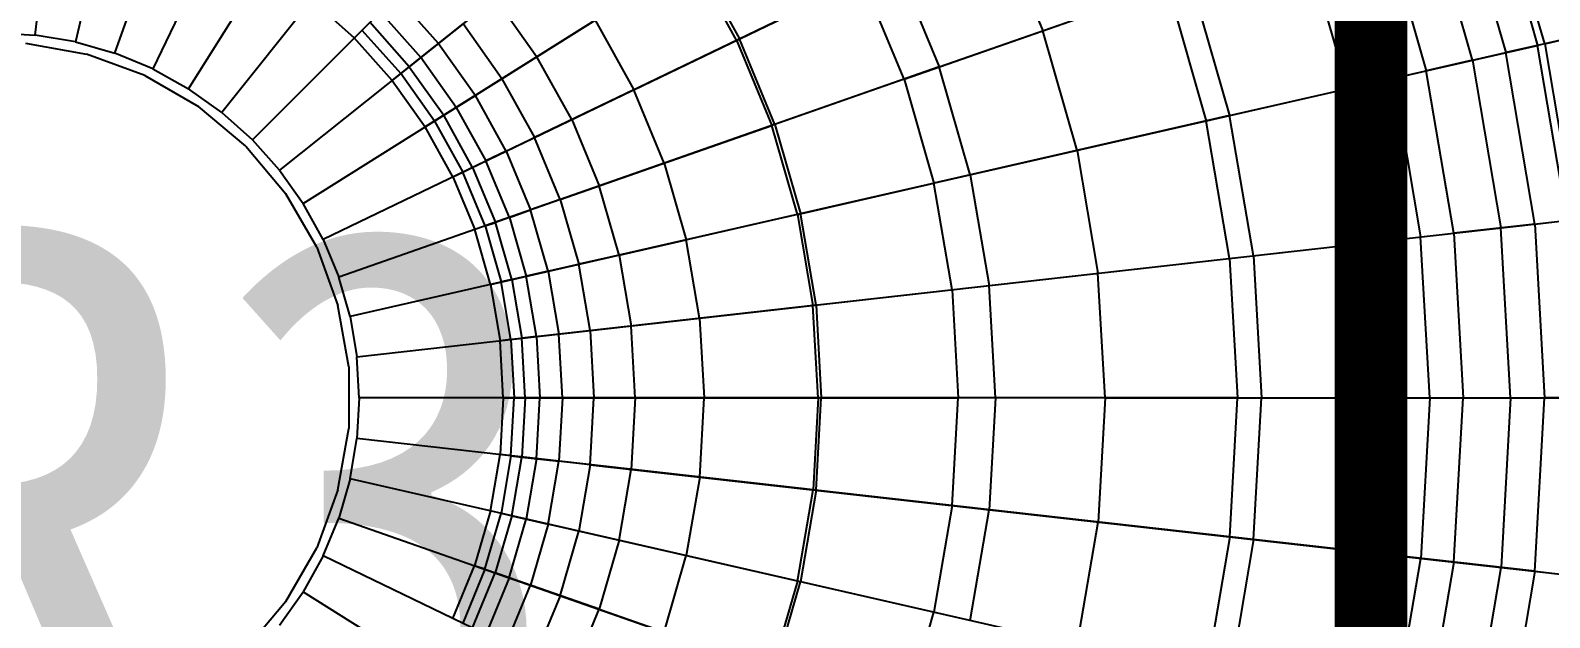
# Model space of a CAD drawing. Extents: x 11992 to 29481, y -6727 to 6811.
# Drawn here: x 18554.5 to 18762.8, y 750.5 to 830.9 of the extents above; entities that cross this region are included whole.
import ezdxf

# ---------------------------------------------------------------- set-up
doc = ezdxf.new("R2010")
doc.units = 0
doc.header["$MEASUREMENT"] = 0
doc.layers.get('0').update_dxf_attribs({"color": 8, "linetype": 'CONTINUOUS'})
doc.layers.add('zoylight 1灯带', color=1, linetype='CONTINUOUS', lineweight=30)
doc.layers.add('zoylight 3编号', color=7, linetype='CONTINUOUS')
doc.styles.add('TFB MS 3mm at 1 to 25', font='arial.ttf', dxfattribs={"height": 75})
doc.styles.add('XZC', font='SIMPLEX.SHX', dxfattribs={"width": 0.7, "bigfont": 'hztxt.shx'})
doc.linetypes.add('LED_LINE', pattern='A,12.7,-5.08,["LED",XZC,S=2.54,R=0,X=-2.54,Y=-1.27],-6.35', length=24.13)

msp = doc.modelspace()

# ---------------------------------------------------------------- linework, layer by layer
for p, q in [((18555.21, 830.28, -1620.33), (18572.15, 980.64, -1615.12)), ((18566.13, 827.79, -1620.33), (18616.11, 970.64, -1615.12)), ((18685.52, 951.02, -1604.58), (18580.79, 819.69, -1620.33)), ((18576.21, 822.93, -1620.33), (18650.85, 941.72, -1617.68)), ((18623.54, 934.11, -1619.67), (18571.31, 825.64, -1620.33)), ((18580.15, 914.37, -1620.33), (18560.74, 829.34, -1620.33)), ((18670.11, 901.09, -1619.67), (18584.97, 815.95, -1620.33)), ((18637.26, 822.8, -1646.7), (18773.5, 888.41, -1591.83)), ((18682.83, 886.83, -1619.67), (18588.7, 811.77, -1620.33)), ((18591.95, 807.2, -1620.33), (18710.73, 881.84, -1617.68)), ((18703.13, 854.52, -1619.67), (18594.66, 802.29, -1620.33)), ((18754.43, 852.26, -1615.66), (18761.15, 828.88, -1615.66)), ((18762.13, 829.1, -1604.58), (18755.38, 852.6, -1604.58)), ((18604.14, 824.08, -1670.43), (18638.23, 851.27, -2440.36)), ((18750.21, 850.79, -1609.56), (18756.79, 827.89, -1609.56)), ((18679.14, 825.92, -1620.33), (18745.81, 849.25, -1612.74)), ((18752.24, 826.85, -1612.74), (18745.81, 849.25, -1612.74)), ((18674.32, 824.23, -1637.01), (18735.35, 845.59, -1621.49)), ((18686.79, 846.65, -1632.14), (18693.33, 830.89, -1632.14)), ((18741.43, 824.38, -1621.49), (18735.35, 845.59, -1621.49)), ((18739.66, 847.1, -1615.12), (18745.89, 825.4, -1615.12)), ((18735.14, 822.94, -1617.68), (18729.25, 843.45, -1617.68)), ((18645.58, 840.9, -2440.36), (18608.66, 817.7, -1670.43)), ((18651.34, 829.58, -1642.06), (18645.21, 840.66, -1642.06)), ((18645.58, 840.9, -2440.36), (18651.74, 829.77, -2440.36)), ((18673.24, 840.13, -1620.33), (18679.14, 825.92, -1620.33)), ((18674.32, 824.23, -1637.01), (18668.64, 837.91, -1637.01)), ((18713.56, 837.96, -1627.09), (18718.94, 819.25, -1627.09)), ((18610.49, 829.14, -1656.74), (18604.68, 835.66, -1656.74)), ((18618.28, 835.36, -1650.35), (18623.98, 827.32, -1650.35)), ((18710.46, 836.88, -1619.67), (18715.73, 818.51, -1619.67)), ((18593.1, 835.12, -1670.43), (18598.94, 829.92, -1670.43)), ((18602.49, 833.47, -1659.76), (18608.07, 827.22, -1659.76)), ((18606.48, 825.95, -1662.33), (18601.05, 832.04, -1662.33)), ((18608.07, 827.22, -1659.76), (18613.85, 831.83, -1653.52)), ((18619.18, 824.31, -1653.52), (18613.85, 831.83, -1653.52)), ((18631.97, 832.35, -1646.7), (18623.98, 827.32, -1650.35)), ((18631.97, 832.35, -1646.7), (18637.26, 822.8, -1646.7)), ((18773.68, 831.74, -1609.93), (18761.15, 828.88, -1615.66)), ((18549.61, 830.6, -1620.33), (18555.21, 830.28, -1620.33)), ((18553.86, 829.16, -1620.71), (18562.23, 827.68, -1620.71)), ((18560.74, 829.34, -1620.33), (18555.21, 830.28, -1620.33)), ((18560.74, 829.34, -1620.33), (18566.13, 827.79, -1620.33)), ((18604.14, 824.08, -1670.43), (18598.94, 829.92, -1670.43)), ((18599.99, 830.98, -1665.53), (18605.31, 825.01, -1665.53)), ((18610.49, 829.14, -1656.74), (18615.54, 822.02, -1656.74)), ((18612.45, 810.86, -1670.43), (18651.74, 829.77, -2440.36)), ((18651.34, 829.58, -1642.06), (18656.2, 817.89, -1642.06)), ((18656.61, 818.04, -2440.36), (18651.74, 829.77, -2440.36)), ((18698.04, 814.48, -1632.14), (18693.33, 830.89, -1632.14)), ((18762.13, 829.1, -1604.58), (18756.79, 827.89, -1609.56)), ((18762.13, 829.1, -1604.58), (18766.98, 830.22, -1599.1)), ((18762.13, 829.1, -1604.58), (18766.21, 805, -1604.58)), ((18570.21, 824.77, -1620.71), (18562.23, 827.68, -1620.71)), ((18571.31, 825.64, -1620.33), (18566.13, 827.79, -1620.33)), ((18605.31, 825.01, -1665.53), (18608.07, 827.22, -1659.76)), ((18612.92, 820.37, -1659.76), (18608.07, 827.22, -1659.76)), ((18619.18, 824.31, -1653.52), (18623.98, 827.32, -1650.35)), ((18628.75, 818.7, -1650.35), (18623.98, 827.32, -1650.35)), ((18718.94, 819.25, -1627.09), (18761.15, 828.88, -1615.66)), ((18752.24, 826.85, -1612.74), (18745.89, 825.4, -1615.12)), ((18752.24, 826.85, -1612.74), (18756.79, 827.89, -1609.56)), ((18752.24, 826.85, -1612.74), (18756.13, 803.86, -1612.74)), ((18760.77, 804.39, -1609.56), (18756.79, 827.89, -1609.56)), ((18765.21, 804.89, -1615.66), (18761.15, 828.88, -1615.66)), ((18570.21, 824.77, -1620.71), (18577.57, 820.52, -1620.71)), ((18571.31, 825.64, -1620.33), (18576.21, 822.93, -1620.33)), ((18679.14, 825.92, -1620.33), (18596.81, 797.11, -1620.33)), ((18604.14, 824.08, -1670.43), (18605.31, 825.01, -1665.53)), ((18609.93, 818.5, -1665.53), (18605.31, 825.01, -1665.53)), ((18606.48, 825.95, -1662.33), (18611.2, 819.29, -1662.33)), ((18683.38, 811.13, -1620.33), (18679.14, 825.92, -1620.33)), ((18735.14, 822.94, -1617.68), (18745.89, 825.4, -1615.12)), ((18749.66, 803.14, -1615.12), (18745.89, 825.4, -1615.12)), ((18580.79, 819.69, -1620.33), (18576.21, 822.93, -1620.33)), ((18735.14, 822.94, -1617.68), (18598.36, 791.72, -1620.33)), ((18604.14, 824.08, -1670.43), (18608.66, 817.7, -1670.43)), ((18619.18, 824.31, -1653.52), (18615.54, 822.02, -1656.74)), ((18619.18, 824.31, -1653.52), (18623.64, 816.25, -1653.52)), ((18637.26, 822.8, -1646.7), (18623.64, 816.25, -1653.52)), ((18641.44, 812.73, -1646.7), (18637.26, 822.8, -1646.7)), ((18674.32, 824.23, -1637.01), (18656.2, 817.89, -1642.06)), ((18674.32, 824.23, -1637.01), (18678.41, 809.99, -1637.01)), ((18735.14, 822.94, -1617.68), (18738.7, 801.9, -1617.68)), ((18741.43, 824.38, -1621.49), (18745.12, 802.62, -1621.49)), ((18612.92, 820.37, -1659.76), (18615.54, 822.02, -1656.74)), ((18619.77, 814.38, -1656.74), (18615.54, 822.02, -1656.74)), ((18584.08, 815.06, -1620.71), (18577.57, 820.52, -1620.71)), ((18580.79, 819.69, -1620.33), (18584.97, 815.95, -1620.33)), ((18609.93, 818.5, -1665.53), (18611.2, 819.29, -1662.33)), ((18612.92, 820.37, -1659.76), (18611.2, 819.29, -1662.33)), ((18615.15, 812.16, -1662.33), (18611.2, 819.29, -1662.33)), ((18612.92, 820.37, -1659.76), (18616.98, 813.04, -1659.76)), ((18628.75, 818.7, -1650.35), (18632.53, 809.61, -1650.35)), ((18718.94, 819.25, -1627.09), (18678.41, 809.99, -1637.01)), ((18718.92, 799.67, -1619.67), (18715.73, 818.51, -1619.67)), ((18722.19, 800.04, -1627.09), (18718.94, 819.25, -1627.09)), ((18609.93, 818.5, -1665.53), (18608.66, 817.7, -1670.43)), ((18612.45, 810.86, -1670.43), (18608.66, 817.7, -1670.43)), ((18609.93, 818.5, -1665.53), (18613.8, 811.5, -1665.53)), ((18656.61, 818.04, -2440.36), (18616.86, 804.13, -1665.53)), ((18627.18, 807.74, -1653.52), (18656.2, 817.89, -1642.06)), ((18659.69, 805.72, -1642.06), (18656.2, 817.89, -1642.06)), ((18656.61, 818.04, -2440.36), (18660.12, 805.82, -2440.36)), ((18584.08, 815.06, -1620.71), (18589.54, 808.55, -1620.71)), ((18588.7, 811.77, -1620.33), (18584.97, 815.95, -1620.33)), ((18619.77, 814.38, -1656.74), (18616.98, 813.04, -1659.76)), ((18619.77, 814.38, -1656.74), (18623.64, 816.25, -1653.52)), ((18619.77, 814.38, -1656.74), (18623.11, 806.32, -1656.74)), ((18627.18, 807.74, -1653.52), (18623.64, 816.25, -1653.52)), ((18698.04, 814.48, -1632.14), (18700.89, 797.64, -1632.14)), ((18613.8, 811.5, -1665.53), (18616.98, 813.04, -1659.76)), ((18620.2, 805.29, -1659.76), (18616.98, 813.04, -1659.76)), ((18641.44, 812.73, -1646.7), (18644.45, 802.24, -1646.7)), ((18588.7, 811.77, -1620.33), (18591.95, 807.2, -1620.33)), ((18612.45, 810.86, -1670.43), (18613.8, 811.5, -1665.53)), ((18612.45, 810.86, -1670.43), (18615.45, 803.63, -1670.43)), ((18616.86, 804.13, -1665.53), (18613.8, 811.5, -1665.53)), ((18615.15, 812.16, -1662.33), (18618.28, 804.62, -1662.33)), ((18683.38, 811.13, -1620.33), (18685.95, 795.96, -1620.33)), ((18593.79, 801.2, -1620.71), (18589.54, 808.55, -1620.71)), ((18635.24, 800.14, -1650.35), (18632.53, 809.61, -1650.35)), ((18659.69, 805.72, -1642.06), (18678.41, 809.99, -1637.01)), ((18680.88, 795.39, -1637.01), (18678.41, 809.99, -1637.01)), ((18594.66, 802.29, -1620.33), (18591.95, 807.2, -1620.33)), ((18620.2, 805.29, -1659.76), (18623.11, 806.32, -1656.74)), ((18627.18, 807.74, -1653.52), (18623.11, 806.32, -1656.74)), ((18625.52, 797.92, -1656.74), (18623.11, 806.32, -1656.74)), ((18627.18, 807.74, -1653.52), (18629.72, 798.88, -1653.52)), ((18636.89, 790.43, -1650.35), (18790.41, 807.73, -1600.71)), ((18616.86, 804.13, -1665.53), (18618.28, 804.62, -1662.33)), ((18616.86, 804.13, -1665.53), (18619.07, 796.45, -1665.53)), ((18617.61, 796.12, -1670.43), (18660.12, 805.82, -2440.36)), ((18620.2, 805.29, -1659.76), (18618.28, 804.62, -1662.33)), ((18620.53, 796.78, -1662.33), (18618.28, 804.62, -1662.33)), ((18620.2, 805.29, -1659.76), (18622.51, 797.24, -1659.76)), ((18659.69, 805.72, -1642.06), (18644.45, 802.24, -1646.7)), ((18659.69, 805.72, -1642.06), (18661.81, 793.24, -1642.06)), ((18662.24, 793.29, -2440.36), (18660.12, 805.82, -2440.36)), ((18760.77, 804.39, -1609.56), (18749.66, 803.14, -1615.12)), ((18760.77, 804.39, -1609.56), (18766.21, 805, -1604.58)), ((18760.77, 804.39, -1609.56), (18762.12, 780.59, -1609.56)), ((18594.66, 802.29, -1620.33), (18596.81, 797.11, -1620.33)), ((18599.29, 786.19, -1620.33), (18749.66, 803.14, -1615.12)), ((18617.61, 796.12, -1670.43), (18615.45, 803.63, -1670.43)), ((18635.24, 800.14, -1650.35), (18644.45, 802.24, -1646.7)), ((18646.27, 791.49, -1646.7), (18644.45, 802.24, -1646.7)), ((18739.91, 780.59, -1617.68), (18738.7, 801.9, -1617.68)), ((18746.37, 780.59, -1621.49), (18745.12, 802.62, -1621.49)), ((18749.66, 803.14, -1615.12), (18750.94, 780.59, -1615.12)), ((18757.45, 780.59, -1612.74), (18756.13, 803.86, -1612.74)), ((18593.79, 801.2, -1620.71), (18596.69, 793.21, -1620.71)), ((18635.24, 800.14, -1650.35), (18629.72, 798.88, -1653.52)), ((18635.24, 800.14, -1650.35), (18636.89, 790.43, -1650.35)), ((18722.19, 800.04, -1627.09), (18723.29, 780.59, -1627.09)), ((18625.52, 797.92, -1656.74), (18622.51, 797.24, -1659.76)), ((18625.52, 797.92, -1656.74), (18629.72, 798.88, -1653.52)), ((18625.52, 797.92, -1656.74), (18626.98, 789.31, -1656.74)), ((18631.26, 789.79, -1653.52), (18629.72, 798.88, -1653.52)), ((18718.92, 799.67, -1619.67), (18720, 780.59, -1619.67)), ((18598.36, 791.72, -1620.33), (18596.81, 797.11, -1620.33)), ((18617.61, 796.12, -1670.43), (18619.07, 796.45, -1665.53)), ((18617.61, 796.12, -1670.43), (18618.92, 788.4, -1670.43)), ((18620.53, 796.78, -1662.33), (18619.07, 796.45, -1665.53)), ((18620.4, 788.57, -1665.53), (18619.07, 796.45, -1665.53)), ((18620.53, 796.78, -1662.33), (18622.51, 797.24, -1659.76)), ((18620.53, 796.78, -1662.33), (18621.89, 788.74, -1662.33)), ((18623.91, 788.97, -1659.76), (18622.51, 797.24, -1659.76)), ((18686.83, 780.59, -1620.33), (18685.95, 795.96, -1620.33)), ((18701.86, 780.59, -1632.14), (18700.89, 797.64, -1632.14)), ((18680.88, 795.39, -1637.01), (18681.72, 780.59, -1637.01)), ((18598.17, 784.84, -1620.71), (18596.69, 793.21, -1620.71)), ((18598.36, 791.72, -1620.33), (18599.29, 786.19, -1620.33)), ((18662.24, 793.29, -2440.36), (18618.92, 788.4, -1670.43)), ((18646.27, 791.49, -1646.7), (18646.89, 780.59, -1646.7)), ((18662.52, 780.59, -1642.06), (18661.81, 793.24, -1642.06)), ((18662.24, 793.29, -2440.36), (18662.96, 780.59, -2440.36)), ((18623.91, 788.97, -1659.76), (18631.26, 789.79, -1653.52)), ((18631.26, 789.79, -1653.52), (18636.89, 790.43, -1650.35)), ((18631.26, 789.79, -1653.52), (18631.78, 780.59, -1653.52)), ((18637.45, 780.59, -1650.35), (18636.89, 790.43, -1650.35)), ((18620.4, 788.57, -1665.53), (18618.92, 788.4, -1670.43)), ((18619.36, 780.59, -1670.43), (18618.92, 788.4, -1670.43)), ((18620.4, 788.57, -1665.53), (18621.89, 788.74, -1662.33)), ((18620.4, 788.57, -1665.53), (18620.85, 780.59, -1665.53)), ((18623.91, 788.97, -1659.76), (18621.89, 788.74, -1662.33)), ((18622.35, 780.59, -1662.33), (18621.89, 788.74, -1662.33)), ((18623.91, 788.97, -1659.76), (18624.38, 780.59, -1659.76)), ((18627.48, 780.59, -1656.74), (18626.98, 789.31, -1656.74)), ((18599.61, 780.59, -1620.33), (18599.29, 786.19, -1620.33)), ((18598.17, 784.84, -1620.71), (18598.17, 776.35, -1620.71)), ((18599.61, 780.59, -1620.33), (18599.3, 775, -1620.33)), ((18720, 780.59, -1619.67), (18599.61, 780.59, -1620.33)), ((18619.36, 780.59, -1670.43), (18618.93, 772.79, -1670.43)), ((18619.36, 780.59, -1670.43), (18622.35, 780.59, -1662.33)), ((18619.36, 780.59, -1670.43), (18662.96, 780.59, -2440.36)), ((18620.41, 772.62, -1665.53), (18620.85, 780.59, -1665.53)), ((18622.35, 780.59, -1662.33), (18621.9, 772.45, -1662.33)), ((18622.35, 780.59, -1662.33), (18624.38, 780.59, -1659.76)), ((18623.92, 772.22, -1659.76), (18624.38, 780.59, -1659.76)), ((18627.48, 780.59, -1656.74), (18624.38, 780.59, -1659.76)), ((18627.48, 780.59, -1656.74), (18627, 771.88, -1656.74)), ((18637.45, 780.59, -1650.35), (18627.48, 780.59, -1656.74)), ((18631.27, 771.39, -1653.52), (18631.78, 780.59, -1653.52)), ((18637.45, 780.59, -1650.35), (18636.9, 770.76, -1650.35)), ((18637.45, 780.59, -1650.35), (18646.89, 780.59, -1646.7)), ((18646.29, 769.7, -1646.7), (18646.89, 780.59, -1646.7)), ((18646.89, 780.59, -1646.7), (18681.72, 780.59, -1637.01)), ((18662.52, 780.59, -1642.06), (18661.83, 767.95, -1642.06)), ((18662.26, 767.9, -2440.36), (18662.96, 780.59, -2440.36)), ((18680.91, 765.8, -1637.01), (18681.72, 780.59, -1637.01)), ((18701.86, 780.59, -1632.14), (18681.72, 780.59, -1637.01)), ((18686.83, 780.59, -1620.33), (18685.98, 765.23, -1620.33)), ((18701.86, 780.59, -1632.14), (18700.92, 763.55, -1632.14)), ((18701.86, 780.59, -1632.14), (18787.15, 780.59, -1604.79)), ((18718.95, 761.52, -1619.67), (18720, 780.59, -1619.67)), ((18720, 780.59, -1619.67), (18757.45, 780.59, -1612.74)), ((18722.22, 761.15, -1627.09), (18723.29, 780.59, -1627.09)), ((18739.91, 780.59, -1617.68), (18738.74, 759.29, -1617.68)), ((18746.37, 780.59, -1621.49), (18745.15, 758.56, -1621.49)), ((18749.69, 758.05, -1615.12), (18750.94, 780.59, -1615.12)), ((18757.45, 780.59, -1612.74), (18756.17, 757.32, -1612.74)), ((18757.45, 780.59, -1612.74), (18762.12, 780.59, -1609.56)), ((18760.8, 756.8, -1609.56), (18762.12, 780.59, -1609.56)), ((18767.59, 780.59, -1604.58), (18762.12, 780.59, -1609.56)), ((18596.7, 767.98, -1620.71), (18598.17, 776.35, -1620.71)), ((18598.36, 769.47, -1620.33), (18599.3, 775, -1620.33)), ((18718.95, 761.52, -1619.67), (18599.3, 775, -1620.33)), ((18617.61, 765.08, -1670.43), (18618.93, 772.79, -1670.43)), ((18620.41, 772.62, -1665.53), (18618.93, 772.79, -1670.43)), ((18662.26, 767.9, -2440.36), (18618.93, 772.79, -1670.43)), ((18620.41, 772.62, -1665.53), (18619.07, 764.74, -1665.53)), ((18620.41, 772.62, -1665.53), (18621.9, 772.45, -1662.33)), ((18620.53, 764.41, -1662.33), (18621.9, 772.45, -1662.33)), ((18621.9, 772.45, -1662.33), (18627, 771.88, -1656.74)), ((18623.92, 772.22, -1659.76), (18622.51, 763.96, -1659.76)), ((18625.52, 763.27, -1656.74), (18627, 771.88, -1656.74)), ((18631.27, 771.39, -1653.52), (18627, 771.88, -1656.74)), ((18631.27, 771.39, -1653.52), (18629.72, 762.31, -1653.52)), ((18631.27, 771.39, -1653.52), (18785.68, 754, -1604.79)), ((18635.25, 761.05, -1650.35), (18636.9, 770.76, -1650.35)), ((18598.36, 769.47, -1620.33), (18596.8, 764.08, -1620.33)), ((18735.14, 738.25, -1617.68), (18598.36, 769.47, -1620.33)), ((18646.29, 769.7, -1646.7), (18644.45, 758.95, -1646.7)), ((18596.7, 767.98, -1620.71), (18593.79, 760, -1620.71)), ((18659.69, 755.47, -1642.06), (18661.83, 767.95, -1642.06)), ((18662.26, 767.9, -2440.36), (18660.12, 755.37, -2440.36)), ((18617.61, 765.08, -1670.43), (18615.44, 757.56, -1670.43)), ((18616.85, 757.07, -1665.53), (18619.07, 764.74, -1665.53)), ((18620.53, 764.41, -1662.33), (18618.27, 756.57, -1662.33)), ((18620.53, 764.41, -1662.33), (18619.07, 764.74, -1665.53)), ((18660.12, 755.37, -2440.36), (18619.07, 764.74, -1665.53)), ((18620.53, 764.41, -1662.33), (18625.52, 763.27, -1656.74)), ((18680.91, 765.8, -1637.01), (18678.41, 751.2, -1637.01)), ((18683.39, 750.06, -1620.33), (18685.98, 765.23, -1620.33)), ((18594.66, 758.9, -1620.33), (18596.8, 764.08, -1620.33)), ((18596.8, 764.08, -1620.33), (18745.78, 711.95, -1612.74)), ((18620.18, 755.9, -1659.76), (18622.51, 763.96, -1659.76)), ((18625.52, 763.27, -1656.74), (18623.1, 754.88, -1656.74)), ((18718.94, 741.95, -1627.09), (18625.52, 763.27, -1656.74)), ((18627.16, 753.46, -1653.52), (18629.72, 762.31, -1653.52)), ((18698.04, 746.72, -1632.14), (18700.92, 763.55, -1632.14)), ((18635.25, 761.05, -1650.35), (18632.51, 751.59, -1650.35)), ((18718.95, 761.52, -1619.67), (18715.73, 742.68, -1619.67)), ((18722.22, 761.15, -1627.09), (18718.94, 741.95, -1627.09)), ((18760.8, 756.8, -1609.56), (18718.95, 761.52, -1619.67)), ((18589.54, 752.64, -1620.71), (18593.79, 760, -1620.71)), ((18594.66, 758.9, -1620.33), (18591.95, 753.99, -1620.33)), ((18736.87, 690.41, -1612.74), (18594.66, 758.9, -1620.33)), ((18641.43, 748.47, -1646.7), (18644.45, 758.95, -1646.7)), ((18735.14, 738.25, -1617.68), (18738.74, 759.29, -1617.68)), ((18741.44, 736.82, -1621.49), (18745.15, 758.56, -1621.49)), ((18612.45, 750.33, -1670.43), (18615.44, 757.56, -1670.43)), ((18616.85, 757.07, -1665.53), (18613.8, 749.68, -1665.53)), ((18615.15, 749.03, -1662.33), (18618.27, 756.57, -1662.33)), ((18616.85, 757.07, -1665.53), (18615.44, 757.56, -1670.43)), ((18656.59, 743.16, -2440.36), (18615.44, 757.56, -1670.43)), ((18616.85, 757.07, -1665.53), (18618.27, 756.57, -1662.33)), ((18620.18, 755.9, -1659.76), (18618.27, 756.57, -1662.33)), ((18749.69, 758.05, -1615.12), (18745.89, 735.8, -1615.12)), ((18752.24, 734.35, -1612.74), (18756.17, 757.32, -1612.74)), ((18760.8, 756.8, -1609.56), (18756.79, 733.31, -1609.56)), ((18760.8, 756.8, -1609.56), (18766.25, 756.19, -1604.58)), ((18588.7, 749.42, -1620.33), (18591.95, 753.99, -1620.33)), ((18591.95, 753.99, -1620.33), (18725.61, 670.01, -1612.74)), ((18620.18, 755.9, -1659.76), (18616.98, 748.15, -1659.76)), ((18619.77, 746.81, -1656.74), (18623.1, 754.88, -1656.74)), ((18632.51, 751.59, -1650.35), (18620.18, 755.9, -1659.76)), ((18659.69, 755.47, -1642.06), (18656.18, 743.31, -1642.06)), ((18656.59, 743.16, -2440.36), (18660.12, 755.37, -2440.36)), ((18589.54, 752.64, -1620.71), (18584.08, 746.13, -1620.71)), ((18627.16, 753.46, -1653.52), (18623.64, 744.94, -1653.52)), ((18628.75, 742.48, -1650.35), (18632.51, 751.59, -1650.35)), ((18632.51, 751.59, -1650.35), (18778.33, 700.56, -1600.71)), ((18674.3, 736.96, -1637.01), (18678.41, 751.2, -1637.01))]:
    msp.add_line(p, q)
at = {"layer": 'zoylight 1灯带', "linetype": 'LED_LINE', "ltscale": 20, "const_width": 10, "elevation": 0}
msp.add_lwpolyline([(18738.32, 630.55), (18738.32, 1700.6)], dxfattribs=at)

# ---------------------------------------------------------------- texts
at = {"layer": 'zoylight 3编号', "insert": (18526.97, 804.26, -1653.52), "char_height": 75, "width": 104.7704, "attachment_point": 1, "style": 'TFB MS 3mm at 1 to 25'}
msp.add_mtext('{\\fSimHei|b0|i0|c134|p49;R3}', dxfattribs=at)

doc.saveas('drawing.dxf')
